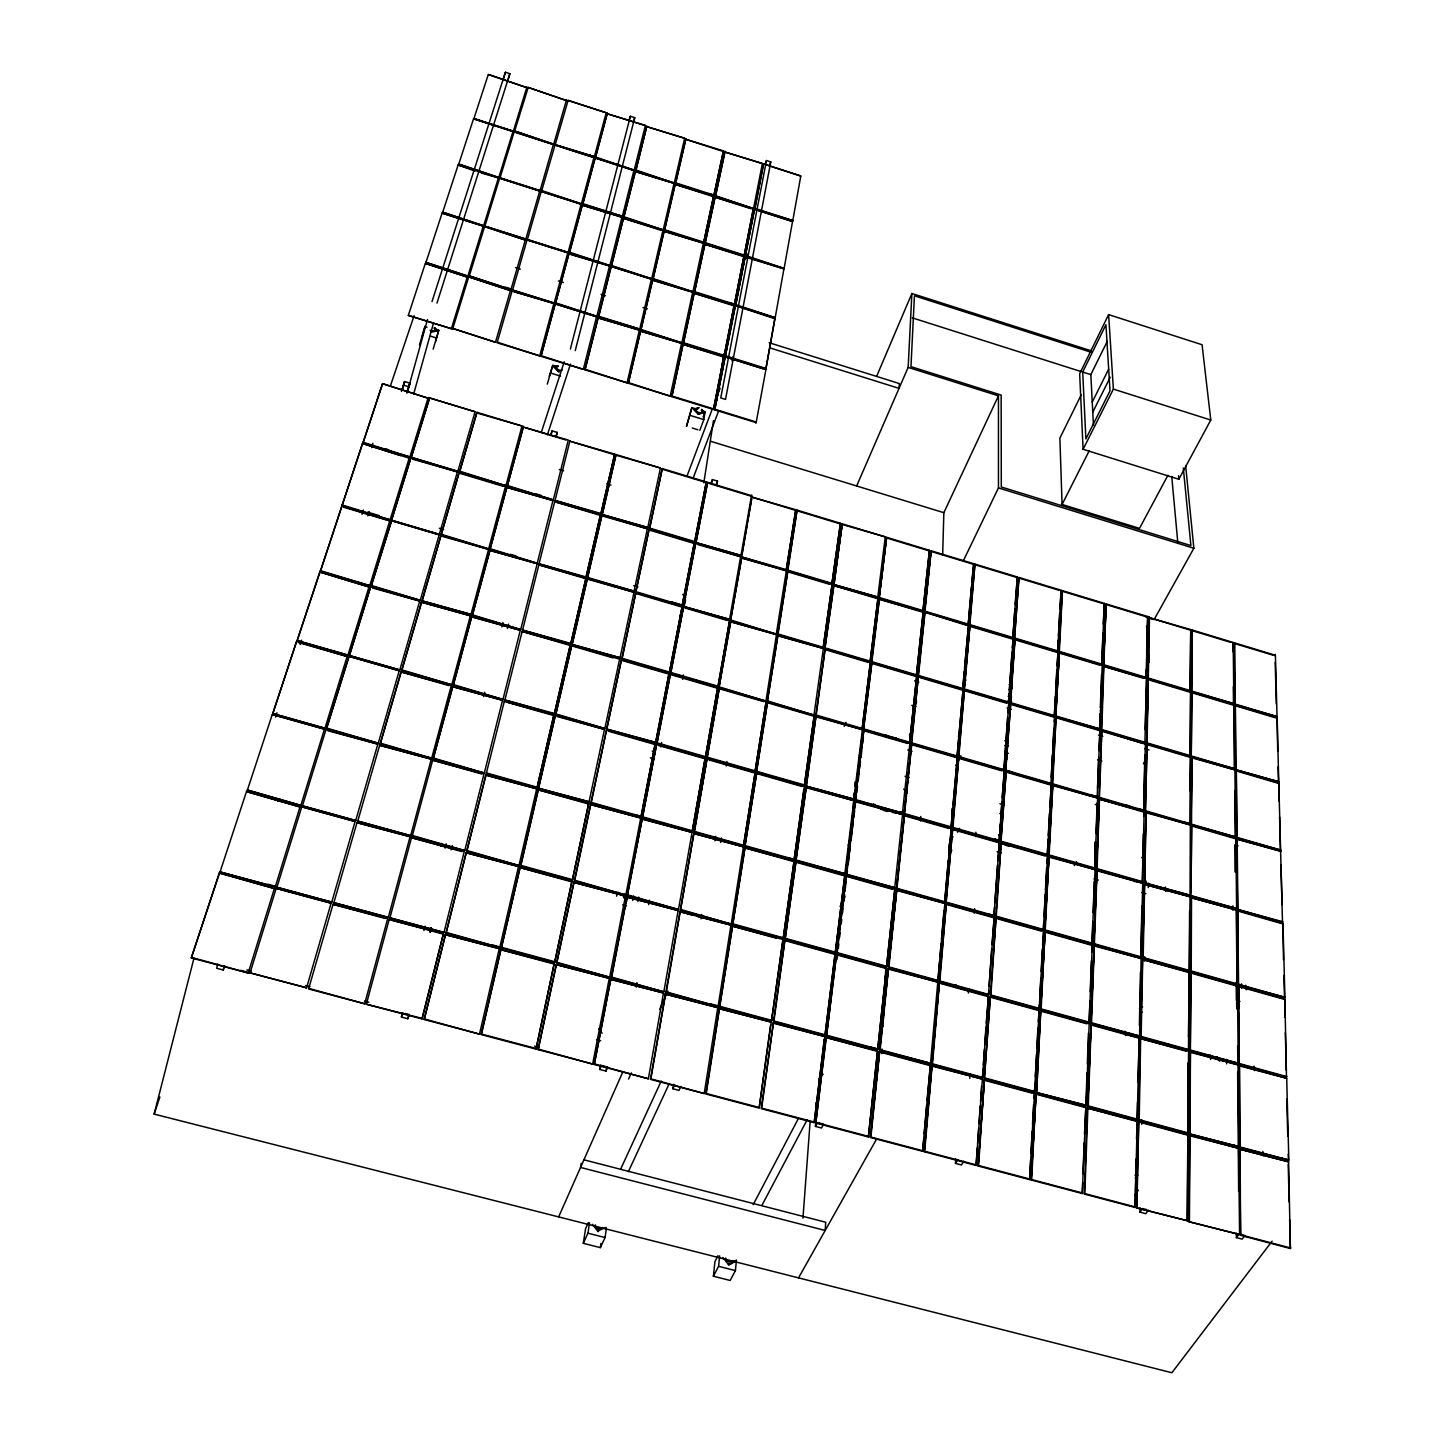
<?xml version="1.0" encoding="UTF-8"?>
<svg xmlns="http://www.w3.org/2000/svg" width="1445" height="1445" viewBox="0 0 1445 1445"><rect width="100%" height="100%" fill="white"/><g stroke="black" fill="none" stroke-linecap="round" stroke-linejoin="round"><path stroke-width="1.5" d="M1187.483 1220.754L1187.898 1134.632L1138.732 1121.356L1136.583 1207.876L1187.483 1220.754L1136.583 1207.876M1187.772 1133.404L1188.567 1051.237L1140.268 1038.522L1138.642 1120.128L1187.772 1133.404L1188.097 1062.761M1188.513 1036.806L1189.217 972.033L1142.128 959.426L1140.593 1036.914L1188.458 1050.1L1189.217 972.033M1146.589 743.398L1148.215 679.042L1146.589 743.398L1189.957 756.187L1190.626 691.74L1148.341 679.078L1147.095 742.911L1190.337 755.663L1190.626 691.74M1190.102 691.198L1190.752 629.587L1148.938 617.557L1147.727 678.518L1190.102 691.198L1190.752 629.587M1189.307 971.058L1190.03 896.767L1144.097 884.268L1142.652 957.945L1189.307 971.058L1189.578 910.693M1189.957 790.794L1190.481 756.783L1147.077 743.976L1145.397 811.386L1189.795 824.282L1190.481 756.783M1190.03 895.232L1190.337 824.969L1145.885 812.054L1144.133 882.732L1190.03 895.232L1144.133 882.732M1189 1221.729L1189.795 1135.138L1238.636 1148.341L1239.575 1234.518L1189 1221.729L1239.575 1234.518M1191.366 691.577L1191.98 629.966L1233.199 642.483L1233.867 703.679L1191.366 691.577L1191.98 629.966M1189.939 1135.192L1189.434 1221.26M1189.668 1133.91L1190.409 1051.743L1238.004 1064.857L1238.907 1146.626L1189.668 1133.91L1238.907 1146.626L1232.133 1144.801M1190.301 1050.623L1191.005 972.539L1237.408 985.562L1238.275 1063.231L1190.301 1050.623L1191.005 972.539M1191.113 824.68L1191.764 757.162L1234.915 769.896L1235.656 836.998L1191.113 824.68L1191.764 757.162M1191.24 756.566L1191.872 692.119L1234.03 704.726L1234.734 768.776L1191.24 756.566L1191.872 692.119M1190.409 1051.743L1190.084 1133.44M1236.631 910.079L1190.987 897.652L1236.631 910.079L1237.046 984.46L1190.68 971.437L1190.933 911.072M1191.005 891.728L1191.655 825.348L1235.836 838.19L1236.613 908.544L1190.987 896.117L1191.655 825.348M1192.161 630.02L1191.854 691.089L1233.867 703.679M1191.511 897.182L1191.222 970.986L1237.462 983.973M1191.962 757.234L1191.511 824.156L1235.656 836.998M1187.068 1219.002L1187.898 1134.632M975.827 836.691L975.863 832.266M558.438 371.347L559.432 371.654M558.637 370.823L558.601 371.022M953.285 985.183L951.894 985.4L953.357 985.436M1142.742 958.974L1141.135 1036.462L1188.856 1049.612M1190.481 690.674L1148.287 678.048L1149.479 617.069M1142.652 957.945L1144.476 883.744M1145.885 812.054L1144.729 882.263L1146.084 812.108M1147.077 743.976L1145.397 811.386M1143.176 957.475L1144.693 883.798M1144.566 961.196L1144.657 956.734M1146.029 885.514L1146.12 881.071M1148.378 1210.061L1145.831 1213.692L1139.979 1212.138L1140.069 1207.641M1141.658 1124.391L1141.749 1119.893M1148.233 887.555L1148.323 883.058M951.912 814.89L952.056 808.369M1135.084 1207.478L1137.251 1120.959L1087.362 1108.08L1084.256 1194.04L1135.084 1207.478L1136.077 1158.944M1136.493 1139.093L1137.251 1120.959M1137.179 1119.73L1139.238 1037.636L1091.029 1024.342L1087.724 1106.364L1137.179 1119.73L1137.54 1102.083M1137.938 1082.233L1139.238 1037.636M1145.181 729.689L1146.571 678.554L1103.565 666.326L1101.289 730.032L1144.91 742.893L1146.571 678.554M1146.084 678.03L1147.691 616.527L1106.129 603.92L1103.474 665.26L1146.084 678.03L1146.264 669.324M1146.626 651.894L1147.691 616.527M1139.382 1025.444L1140.466 972.322M1140.846 957.439L1142.724 883.238L1096.899 870.143L1093.883 944.253L1140.846 957.439L1141.875 906.087M1142.363 882.227L1144.169 811.548L1099.085 799.085L1096.574 869.131L1142.363 882.227L1143.356 834M1143.699 816.461L1144.169 811.548M1143.717 808.658L1144.801 755.157M1139.563 1036.029L1141.135 958.523L1094.154 945.319L1090.993 1023.241L1139.563 1036.029L1091.318 1022.717M1145.397 743.489L1143.663 810.88L1098.995 797.893L1101.74 730.61L1145.036 744.012M1138.732 1121.356L1136.926 1207.388M1140.665 1038.034L1139.202 1119.676L1188.187 1132.916M1140.593 1036.914L1142.525 958.92M1147.727 678.518L1149.299 617.015M948.913 853.778L949.112 844.043L953.014 836.637M942.646 555.295L943.856 512.686L998.459 395.84L908.146 367.391L911.885 293.479L1091.463 350.9M920.573 820.904L920.736 816.497M1089.133 1022.717L1092.33 944.813L1045.187 931.573L1040.635 1009.351L1089.133 1022.717L1089.927 1000.608M1090.253 991.758L1091.372 960.817M1091.697 951.966L1092.33 944.813M1092.005 943.73L1095.057 869.619L1049.088 856.47L1044.753 930.454L1092.005 943.73L1092.817 921.422M1093.142 912.499L1094.28 881.287M1094.732 868.608L1097.658 798.037L1052.664 784.96L1048.655 855.44L1094.732 868.608L1095.689 842.345M1096.014 833.584L1097.134 802.932M1086.207 1105.353L1089.169 1023.837L1040.635 1010.452L1036.011 1092.402L1086.207 1105.353L1036.011 1092.402M1099.988 730.086L1097.188 797.387L1052.231 784.31L1056.06 717.117L1099.988 730.086L1098.886 750.641M1099.88 728.966L1102.21 665.26L1059.438 652.472L1055.645 716.557L1099.88 728.966L1055.916 715.997L1059.293 652.417L1055.645 716.557M1087.904 1107.629L1084.834 1193.606L1135.499 1207.008M1091.029 1024.342L1087.724 1106.364M1091.246 1024.415L1088.266 1105.913L1137.594 1119.243M1090.993 1023.241L1094.154 945.319M1093.883 944.253L1096.899 870.143M1101.867 730.646L1099.482 797.405L1144.043 810.356L1137.847 808.568M1103.908 665.784L1101.776 729.526L1145.271 742.369M1091.535 1022.771L1094.353 945.391M1094.407 943.784L1097.098 870.197M1082.287 1193.516L1085.845 1107.069L1036.155 1093.648L1031.116 1179.987L1082.287 1193.516L1082.702 1182.498M1083.027 1173.683L1084.147 1142.814M1084.472 1134L1085.845 1107.069M1101.849 662.496L1102.914 633.199M1103.239 624.186L1104.323 603.36L1062.4 590.644L1058.896 651.93L1101.758 664.754L1104.323 603.36M1085.809 1105.859L1087.001 1072.804M1087.326 1063.99L1088.446 1033.157M1097.514 788.482L1098.652 757.324M1099.537 729.508L1100.097 714.137M1100.331 707.544L1101.542 674.598M881.739 1053.531L881.956 1049.016M883.021 1026.492L885.893 965.675M438.503 843.79L437.329 843.483L438.16 843.988M1029.599 1179.59L1034.512 1093.197L984.497 1079.686L978.066 1165.97L1029.599 1179.59L1030.646 1159.757M1030.989 1153.164L1032.164 1131.128M1032.507 1124.535L1033.554 1104.703M1033.897 1098.11L1034.512 1093.197M1057.614 651.532L1061.154 590.264L1018.978 577.476L1014.498 638.636L1057.614 651.532L1058.21 640.298M1058.444 635.8L1059.637 613.312M1059.871 608.797L1061.154 590.264M1034.53 1091.986L1039.19 1010.055L990.349 996.598L984.388 1078.458L1034.53 1091.986L1034.981 1083.19M1035.342 1076.597L1036.498 1054.579M1036.842 1047.986L1037.889 1028.172M1038.232 1021.579L1039.19 1010.055M1051.256 777.265L1052.412 755.049M1052.646 750.605L1053.82 728.388M1054.164 721.723L1054.742 716.738L1010.705 703.733L1005.666 770.781L1050.894 783.931L1054.742 716.738M1054.326 716.178L1058.029 652.038L1014.878 639.123L1010.181 703.137L1054.326 716.178L1055.374 696.436M1055.609 692.047L1056.765 670.119M1056.999 665.748L1058.029 652.038M1039.19 1008.953L1043.633 931.14L996.038 917.774L990.385 995.497L1039.19 1008.953L1039.425 1004.546M1039.659 1000.121L1040.815 978.03M1041.159 971.419L1042.333 949.329M1042.568 944.904L1043.633 931.14M1043.344 930.056L1047.571 856.036L1001.168 842.778L995.786 916.69L1043.344 930.056L1043.687 923.373M1044.049 916.69L1045.223 894.419M1045.457 889.976L1046.614 867.704M1046.848 863.243L1047.571 856.036M1047.282 855.043L1051.31 784.563L1006.19 771.449L1000.915 841.785L1047.282 855.043L1048.095 839.744M1048.329 835.373L1049.467 813.517M1049.811 806.96L1051.31 784.563M1031.676 1179.553L1035.993 1093.594L1031.116 1179.987M1040.635 1010.452L1036.625 1091.968L1040.852 1010.525M1062.4 590.644L1059.366 651.424L1102.101 664.212M1041.159 1008.899L1045.042 931.537L1040.635 1009.351M1052.664 784.96L1048.655 855.44M1056.06 717.117L1052.719 783.822L1097.55 796.845L1091.318 795.039M1052.863 785.014L1049.16 854.952L1095.111 868.084M853.092 810.555L854.23 792.998M854.663 786.423L854.952 782.034M976.079 1165.429L982.401 1079.126L931.88 1065.471L924.186 1151.719L976.079 1165.429L977.29 1147.836M977.597 1143.428L978.662 1128.021M978.969 1123.632L980.198 1106.021M980.505 1101.632L981.57 1086.225M982.455 1077.934L988.452 996.075L939.268 982.528L931.989 1064.297L982.455 1077.934L983.07 1069.137M983.359 1064.73L984.424 1049.341M984.731 1044.952L985.96 1027.359M986.267 1022.97L988.452 996.075M1008.484 702.631L1013.198 638.618L969.794 625.631L964.068 689.536L1008.484 702.631L1009.08 693.889M1009.387 689.5L1011.97 652.309M1012.259 647.92L1013.198 638.618M1012.819 638.13L1017.352 576.97L974.941 564.11L969.451 625.143L1012.819 638.13L1014.842 608.959M1015.167 604.462L1017.352 576.97M988.488 994.973L994.196 917.25L946.294 903.793L939.358 981.444L988.488 994.973L988.795 990.566M989.102 986.158L991.703 948.661M992.011 944.253L994.196 917.25M993.943 916.166L999.362 842.272L952.67 828.924L946.078 902.728L993.943 916.166L994.557 907.279M994.864 902.836L997.483 865.031M997.791 860.588L999.362 842.272M999.272 839.093L1000.337 823.813M1000.644 819.441L1001.837 801.993M1002.144 797.622L1004.293 770.908L958.757 757.668L952.472 827.931L999.127 841.279L1004.293 770.908M1003.914 770.275L1008.845 703.191L964.411 690.078L958.414 757.054L1003.914 770.275L1007.599 717.045M1007.906 712.62L1008.845 703.191M978.608 1165.519L984.334 1079.65L978.066 1165.97M990.349 996.598L984.388 1078.458M1010.181 703.137L1014.878 639.123M1018.978 577.476L1014.498 638.636M996.038 917.774L990.891 995.027L1039.569 1008.447M1001.168 842.778L996.291 916.202L1043.705 929.532M1006.19 771.449L1000.915 841.785M1010.705 703.733L1005.666 770.781M1010.651 702.631L1015.058 639.178M1226.57 1060.124L1226.949 1060.901M802.968 1218.081L810.121 1121.681M969.812 1078.367L970.137 1073.888M1214.811 1057.65L1214.649 1056.692M963.725 1161.238L961.449 1164.977L955.452 1163.406L955.795 1158.926M968.367 993.022L968.71 988.543M974.255 913.132L974.598 908.634M436.354 330.164L436.047 331.302L436.607 330.164M436.805 330.526L430.917 331.537M1215.552 1057.415L1214.089 1057.017M922.651 1151.304L930.381 1065.073L879.517 1051.328L870.396 1137.486L922.651 1151.304L923.788 1138.118M924.15 1133.729L926.624 1105.136M927.004 1100.747L930.381 1065.073M968.168 624.764L973.677 563.713L931.032 550.78L924.547 611.705L968.168 624.764L968.547 620.284M968.927 615.805L971.437 586.67M971.817 582.19L973.677 563.713M930.472 1063.881L937.805 982.112L888.314 968.475L879.662 1050.154L930.833 1063.376L879.933 1049.612M937.895 981.029L944.867 903.396L896.659 889.867L888.44 967.391L937.895 981.029L939.593 961.214M939.972 956.807L941.11 943.585M941.49 939.178L943.946 910.531M944.651 902.33L951.28 828.527L904.299 815.088L896.496 888.801L944.651 902.33L948.281 860.136M948.661 855.693L951.28 828.527M951.081 827.533L957.385 757.27L911.56 743.958L904.136 814.113L951.081 827.533L952.616 809.543M953.014 805.046L957.385 757.27M957.06 756.656L963.074 689.68L918.37 676.495L911.271 743.344L957.06 756.656L963.074 689.68M962.731 689.139L968.493 625.233L924.836 612.174L918.063 675.953L962.731 689.139L964.249 671.672M964.61 667.301L968.493 625.233M931.88 1065.471L924.186 1151.719M932.115 1065.543L924.71 1151.268L976.459 1164.941M931.989 1064.297L939.268 982.528M964.068 689.536L969.794 625.631M974.941 564.11L969.902 624.637L1013.144 637.588M939.503 982.582L932.495 1063.827L982.817 1077.428M946.294 903.793L939.864 980.956L988.85 994.467M952.67 828.924L946.078 902.728M958.757 757.668L952.941 827.443L999.47 840.737M964.411 690.078L958.866 756.548L1004.257 769.733M969.992 625.685L964.519 689.03L1008.809 702.089M718.039 1255.651L714.95 1261.593L713.396 1276.224L730.159 1280.469L735.415 1270.607L736.444 1260.13M826.341 1036.968L815.757 1123.054L868.373 1136.962L877.548 1050.804L826.016 1037.492L877.205 1051.31M868.373 1136.962L877.548 1050.804M877.693 1049.612L886.399 967.951L836.565 954.206L826.54 1035.794L877.693 1049.612L886.399 967.951M922.921 611.217L929.442 550.31L886.67 537.323L879.048 598.086L922.921 611.217L929.442 550.31M886.526 966.868L894.78 889.343L846.264 875.706L836.745 953.14L886.526 966.868L894.78 889.343M909.573 742.856L916.708 676.007L871.859 662.785L863.496 729.472L909.573 742.856L916.708 676.007M879.301 598.537L871.461 662.207L916.401 675.465L923.21 611.687L879.012 599.115L922.921 612.246M894.69 888.296L902.547 814.601L855.259 801.072L846.21 874.677L895.033 887.754M902.384 813.625L909.862 743.471L863.893 730.122L855.133 800.115L902.71 813.083L855.386 799.537L863.749 730.068L855.133 800.115M916.401 675.465L923.21 611.687M870.396 1137.486L879.517 1051.328M870.902 1137.034L879.752 1051.4M879.662 1050.154L888.314 968.475M931.032 550.78L924.547 611.705M880.168 1049.684L888.53 968.529M896.659 889.867L888.44 967.391M904.299 815.088L896.496 888.801M911.56 743.958L904.136 814.113M918.37 676.495L911.723 742.838L957.385 756.114M925.035 612.228L918.514 675.447L963.056 688.597M931.212 550.834L924.981 611.181L968.475 624.204M896.803 889.903L888.928 966.922L938.239 980.505M896.966 888.296L904.516 815.143M911.777 744.012L904.588 813.607L951.406 826.992M1135.607 1177.296L1135.571 1178.506L1135.553 1176.989M713.396 1276.224L718.58 1266.326L719.664 1255.868M1133.729 1035.108L1134.831 1035.74L1132.952 1036.228M729.761 619.417L683.449 606.394L729.761 619.417L717.948 686.845L670.733 673.117L683.539 606.882L729.635 620.483L717.948 686.845M1122.566 1032.344L1121.067 1032.037L1122.422 1031.802M1121.826 1032.579L1121.103 1031.965L1122.097 1032.398M825.005 1035.379L835.084 953.808L784.924 939.972L773.49 1021.47L825.005 1035.379L835.084 953.808M835.264 952.725L844.819 875.309L795.978 861.581L785.141 938.925L835.264 952.725L844.819 875.309M862.123 729.075L870.378 662.334L825.113 648.986L815.775 715.6L862.123 729.075L870.378 662.334M833.819 584.936L824.896 648.462L870.107 661.81L878 598.158L833.53 585.496L877.693 598.718M877.729 597.688L885.261 536.89L842.254 523.849L833.602 584.484L878.018 597.128L833.602 584.484M844.765 874.279L853.851 800.674L806.274 787.073L795.978 860.57L845.09 873.737L795.978 859.938M853.724 799.699L862.376 729.671L815.991 716.196L806.184 786.116L854.031 799.157L806.184 786.116M870.107 661.81L878 598.158M815.413 1126.414L817.491 1122.566L823.596 1124.174L821.519 1128.021L815.413 1126.414L839.274 927.473M839.816 922.994L844.35 894.599M879.048 598.086L886.544 537.287L879.337 597.526M836.565 954.206L826.54 1035.794M846.264 875.706L837.215 952.652L886.869 966.344M855.259 801.072L846.21 874.677M871.859 662.785L863.496 729.472M879.499 598.609L871.895 661.684L916.708 674.923M855.476 801.144L846.68 874.189L944.994 901.806M836.962 959.57L837.757 952.869M838.299 948.408L838.822 943.928M839.635 937.245L840.159 932.766M841.225 923.843L841.767 919.381M842.561 912.68L843.085 908.219M843.898 901.517L844.693 894.816M845.289 888.639L846.084 881.956M846.625 877.494L847.42 870.811M848.233 864.128L849.028 857.445M849.552 852.983L850.364 846.3M851.159 839.617L851.954 832.934M852.496 828.473L853.291 821.79M853.814 817.328L854.627 810.645M855.422 803.962L856.217 797.279M856.759 792.817L857.553 786.134M858.348 779.451L859.143 772.768M859.685 768.307L860.479 761.623M861.021 757.162L861.816 750.479M862.611 743.796L863.406 737.094L861.599 740.418L843.067 894.798L845.018 890.879M814.185 1122.639L824.806 1036.553L773.418 1022.681L761.208 1108.622L814.185 1122.639L824.228 1039.262M282.01 800.133L282.1 801.144M282.534 800.295L281.468 800.62L283.021 801.036M269.474 796.863L268.445 797.387M784.924 939.972L773.96 1020.983L825.33 1034.855M795.978 861.581L785.141 938.925M806.274 787.073L795.978 860.57M815.991 716.196L806.473 785.556M825.113 648.986L816.208 715.076L862.43 728.515M834.018 584.99L824.896 648.462M759.456 1105.895L770.637 1024.812M719.339 1008.068L705.792 1093.973L759.149 1108.08L771.251 1022.085L719.05 1008.592L771.251 1022.085M732.47 925.522L719.628 1006.912L771.504 1020.929L782.973 939.449L732.182 926.064L776.362 938.239M823.144 647.956L832.103 584.412L787.814 571.154L777.645 634.518L823.144 647.956L832.103 584.412M831.886 583.961L840.448 523.289L797.062 510.121L787.489 570.667L831.886 583.961L840.448 523.289M771.504 1020.929L782.973 939.449M744.934 847.24L732.741 924.475L783.208 938.383L794.082 861.057L744.645 847.8L793.793 861.599M794.082 860.028L804.432 786.55L756.692 772.912L744.97 846.228L794.082 860.028L803.835 789.313M804.341 785.592L814.185 715.672L767.512 702.107L756.494 771.901L804.341 785.592L814.185 715.672M777.825 635.041L767.331 701.529L813.968 715.076L823.361 648.462L777.554 635.601L823.361 648.462M783.208 938.383L794.082 861.057M773.418 1022.681L761.678 1108.152L814.51 1122.115M588.35 1222.669L585.568 1228.756L583.292 1243.332L600.343 1247.631L605.058 1237.552L606.286 1229.207M636.27 987.17L636.938 982.708M648.715 904.642L649.383 900.181M682.672 679.385L683.34 674.923M600.343 1247.631L600.957 1243.477M598.682 1231.14L598.122 1230.345M606.232 1227.365L597.778 1230.905M684.93 603.775L685.544 599.819M703.823 482.829L713.487 420.549M716.594 400.536L723.855 353.826M583.292 1243.332L587.934 1233.199L589.56 1222.795M665.531 993.528L650.467 1079.343L704.203 1093.558L717.786 1007.653L665.242 994.07L717.786 1007.653M680.125 911.091L665.874 992.39L718.093 1006.497L730.971 925.107L679.854 911.65L692.57 915.155M795.761 509.742L786.423 569.691L741.502 556.903L786.152 570.269L795.761 509.742L751.87 497.08L795.491 510.32M680.451 910.061L693.979 832.934L680.451 910.061L731.242 924.059L743.452 846.842L693.708 833.494L743.452 846.842M743.507 845.831L755.121 772.461L706.93 758.679L694.07 831.941L743.507 845.831L755.121 772.461M755.067 771.504L766.121 701.692L719.14 688.055L706.912 757.74L755.067 771.504L766.121 701.692M730.664 621.115L719.014 687.477L765.94 701.114L776.471 634.626L730.411 621.693L776.471 634.626M741.646 557.337L730.52 620.628L776.29 634.12L786.351 570.721L741.393 557.914L786.351 570.721M719.574 1008.122L706.244 1093.486L759.456 1107.574M732.705 925.595L719.628 1006.912M787.814 571.154L778.06 633.994L823.433 647.378M797.062 510.121L787.886 570.143L832.157 583.401M745.15 847.312L732.741 924.475M756.692 772.912L744.97 846.228M767.512 702.107L756.494 771.901M778.042 635.096L767.331 701.529M680.739 613.24L680.107 617.214L683.864 607.659M654.531 754.127L653.483 754.091L654.133 753.369M654.152 753.766L654.314 753.513M699.795 430.339L703.823 419.61L705.088 411.717L701.313 410.543M581.197 1163.37L580.547 1167.452L825.185 1230.472L825.727 1222.235L584.033 1159.847M699.073 413.992L698.73 413.216M698.061 413.758L693.51 409.098L698.513 414.209L704.654 412.529L701.457 409.332L704.112 412.674M622.127 894.058L621.549 894.708M720.694 842.435L721.416 837.992M680.884 1086.441L679.024 1090.379L672.81 1088.735L673.551 1084.328M701.006 918.857L701.728 914.45M726.293 765.922L727.016 761.533M714.968 840.827L715.69 836.402M691.866 407.635L686.538 426.275L691.866 407.635L697.538 409.387M707.075 758.715L694.485 831.417L743.796 845.271M719.357 688.109L707.327 757.216L755.356 770.944M730.881 621.169L719.014 687.477M594.256 1064.477L610.856 978.771L594.256 1064.477L648.371 1078.783L663.49 992.986L610.603 979.313L663.49 992.986M626.986 896.442L611.253 977.633L663.833 991.83L678.157 910.549L626.715 897.002L678.157 910.549M627.347 895.412L642.266 818.412L627.347 895.412L678.482 909.519L692.065 832.392L641.995 818.972L692.065 832.392M692.227 831.417L705.124 758.173L656.626 744.301L642.465 817.436L692.227 831.417L705.124 758.173M705.413 757.306L717.677 687.621L670.426 673.894L656.951 743.452L705.413 757.306L717.677 687.621M729.49 619.995L740.635 556.704L695.677 543.248L683.449 606.394M740.87 556.054L751.508 495.653L707.598 482.341L695.948 542.616L741.122 555.476L695.948 542.616M665.675 993.564L650.9 1078.855L704.203 1093.558M741.881 554.681L746.866 525.89M747.643 521.446L751.472 499.284M680.288 911.145L666.308 991.884L718.093 1006.497M752.122 496.484L741.755 556.325M706.93 758.679L694.07 831.941M706.912 757.74L719.14 688.055M741.791 557.373L730.52 620.628M774.99 318.117L765.868 369.053L725.336 356.427L735.306 305.599L774.99 318.117L765.868 369.053M775.188 317.719L783.931 268.824L745.096 256.451L735.523 305.202L775.188 317.719L735.559 304.57M784.111 268.463L792.528 221.5L754.597 209.29L745.295 256.09L784.111 268.463L745.638 255.548M792.691 221.175L800.783 176.019L763.61 163.935L755.012 208.387L792.926 220.597L754.669 208.929L763.484 163.899L800.783 176.019M714.715 409.856L725.119 356.861L765.669 369.505L725.245 356.897L714.715 409.856L756.15 422.626L766.103 368.493L725.372 355.777M600.578 1065.037L599.729 1069.445L605.997 1071.088L606.828 1066.699M637.859 901.517L638.69 897.11M716.684 485.484L717.497 481.113L712.421 479.559L710.958 483.082M964.321 989.554C964.537 987.007 966.037 990.277 964.537 988.543M660.798 746.939L661.629 742.567M632.765 900.452L633.596 896.044M711.59 483.949L712.421 479.559M655.759 742.477L669.017 673.478L621.458 659.661L606.737 729.093L655.759 742.477L606.737 729.093M669.324 672.72L682.166 606.485L635.8 592.793L621.802 658.902L669.324 672.72L682.166 606.485M682.076 605.997L694.322 542.85L649.094 529.303L635.746 592.324L682.076 605.997L694.322 542.85M694.593 542.2L706.298 481.944L662.28 468.577L649.401 528.671L694.593 542.2L706.298 481.944M627.22 896.514L611.668 977.127L663.833 991.83M656.626 744.301L642.465 817.436M656.951 743.452L670.426 673.894M683.539 606.882L670.733 673.117M695.677 543.248L683.63 605.798M707.598 482.341L696.129 542.001M732.091 361.051L732.94 356.644M770.781 161.948L725.516 399.398L720.748 397.917L766.464 160.539L770.781 161.948L769.462 165.362M735.523 305.202L745.096 256.451M735.866 304.678L745.259 256.506M745.295 256.09L754.471 209.254L792.528 221.5M746.902 258.474L747.751 254.085M556.289 964.032L538.136 1049.648L592.631 1064.062L609.284 978.337L556.054 964.574L609.284 978.337M573.936 881.829L556.74 962.894L609.682 977.199L625.45 896.026L573.683 882.389L625.45 896.026M590.644 803.908L574.351 880.8L625.83 894.997L640.767 817.996L590.409 804.486L640.767 817.996M640.984 817.021L655.181 743.886L606.521 729.978L590.897 802.95L640.984 817.021L655.181 743.886M655.506 743.037L669.017 673.478M671.835 396.634L683.142 343.765L671.835 396.634L713.487 409.477L723.909 356.481L682.925 344.343L723.674 357.06M713.487 409.477L723.909 356.481M683.395 343.332L694.232 292.649L683.395 343.332L724.144 356.048L734.132 305.238L694.015 293.227L733.897 305.816M724.144 356.048L734.132 305.238M704.889 243.627L694.485 292.269L734.349 304.841L743.94 256.072L704.672 244.205L743.705 256.65M743.94 256.072L734.349 304.841M715.094 196.574L705.106 243.284L744.139 255.711L753.333 208.875L714.878 197.152L751.003 208.766M744.139 255.711L753.333 208.875M724.92 151.364L715.311 196.267L753.531 208.568L762.382 163.538L724.704 151.942L762.382 163.538M538.226 789.205L520.525 865.952L572.346 880.258L588.693 803.366L538.01 789.765M572.346 880.258L588.693 803.366M588.946 802.409L604.48 729.4L555.35 715.365L538.533 788.247L589.199 801.831L538.533 788.247M604.841 728.551L619.616 659.137L571.75 645.229L555.765 714.516L604.841 728.551L555.91 713.92M619.959 658.36L634.012 592.269L587.356 578.506L572.13 644.47L620.194 657.782L572.13 644.47M633.94 591.782L647.342 528.78L601.969 515.197L587.7 577.476L634.174 591.204L587.338 578.036L601.842 515.161M647.649 528.147L660.437 468.017L616.022 454.543L602.186 514.528L647.884 527.551L602.186 514.528M556.542 964.086L538.136 1049.648M574.153 881.884L556.74 962.894M590.879 803.98L574.749 880.276L625.83 894.997M606.521 729.978L591.294 802.427L641.237 816.461L634.301 814.51M621.458 659.661L606.9 728.497M635.8 592.793L622.181 658.36L669.577 672.142M649.094 529.303L635.746 592.324M662.28 468.577L649.78 528.129L694.846 541.622M640.568 330.49L628.322 383.232L670.209 396.147L681.57 343.278L640.37 331.086L681.57 343.278M652.598 279.517L640.857 330.074L681.823 342.844L692.697 292.161L652.381 280.113L692.697 292.161M664.122 230.64L652.869 279.138L692.932 291.782L703.372 243.139L663.905 231.218L703.372 243.139M675.176 183.714L664.375 230.297L703.607 242.796L713.613 196.087L674.978 184.31L713.396 196.664M703.607 242.796L713.613 196.087M685.797 138.648L675.429 183.425L713.83 195.779L723.457 150.894L685.598 139.226M723.457 150.894L713.83 195.779M694.485 292.269L705.052 243.681M705.106 243.284L715.275 196.628M725.083 151.418L715.654 195.725L753.531 208.568M500.873 949.058L481.113 1034.566L536.023 1049.088L554.23 963.472L500.638 949.618L553.995 964.014M536.023 1049.088L554.23 963.472M520.056 866.982L501.361 947.938L554.681 962.352L571.931 881.269L519.821 867.542L571.678 881.829M554.681 962.352L571.931 881.269M445.53 934.102L424.18 1019.52L479.487 1034.132L499.284 948.624L445.313 934.662L499.284 948.624M675.357 183.786L664.7 229.755L703.823 242.218M466.283 852.153L446.072 933L499.771 947.505L518.502 866.548L466.067 852.731L518.502 866.548M685.978 138.702L675.754 182.865L714.047 195.201L708.718 193.486M485.935 774.502L466.789 851.141L518.972 865.537L536.727 788.771L485.719 775.098M504.449 700.807L486.279 773.563L537.034 787.814L553.887 714.932L504.233 701.403M537.034 787.814L553.887 714.932M522.313 630.851L504.901 699.976L554.302 714.101L570.323 644.813L521.952 631.411L570.089 645.391M554.302 714.101L570.323 644.813M539.021 564.236L522.584 630.074L570.703 644.055L585.966 578.09L538.804 564.832L585.731 578.686M554.844 501.09L539.039 563.785L585.947 577.621L600.488 514.745L554.483 501.65L600.253 515.341M570.703 644.055L585.966 578.09M585.947 577.621L600.488 514.745M570.016 440.58L555.079 500.44L600.831 514.131L614.685 454.127L569.8 441.177M501.108 949.112L481.51 1034.06L536.258 1048.546M600.831 514.131L614.685 454.127M520.29 867.036L501.361 947.938M538.461 789.259L520.904 865.429L572.599 879.68M555.35 715.365L538.678 787.651M571.75 645.229L555.765 714.516M587.356 578.506L572.292 643.856M616.022 454.543L602.402 513.932M598.14 317.268L584.972 369.866L627.076 382.835L639.358 330.11L597.941 317.846L639.358 330.11M639.629 329.695L651.406 279.138L611.199 266.476L598.79 316.292L639.846 329.099L598.465 316.852L611.09 266.44L651.406 279.138M623.499 217.689L611.38 266.061L651.677 278.759L662.948 230.261L623.301 218.285L660.672 230.188M635.403 170.907L623.77 217.364L663.201 229.918L674.038 183.352L635.204 171.503L674.038 183.352M674.273 183.045L636.053 170.095L646.836 125.986L635.674 170.618L674.273 183.045L684.677 138.286L646.637 126.582L684.677 138.286M628.322 383.232L640.767 330.562M652.779 279.571L640.857 330.074M664.303 230.694L653.194 278.596L692.932 291.782M274.568 887.916L248.215 972.991L191.3 957.945L219.279 872.997L274.405 888.512M219.279 872.997L272.274 887.934M220.055 871.931L275.272 886.851L220.055 871.931L246.499 791.571L300.018 806.96L246.499 791.571M247.221 790.614L272.274 714.498L324.457 729.147L300.849 805.407L247.547 790.054M272.274 714.498L324.457 729.147M272.816 713.595L324.944 728.244L272.816 713.595L296.568 641.399L347.143 656.5L298.537 642.61M411.662 837.107L389.933 917.828L443.994 932.44L464.242 851.593L411.464 837.685L461.93 851.593M432.832 759.582L412.222 836.113L464.766 850.581L483.967 773.96L432.633 760.178L481.618 773.942M452.755 686.032L433.211 758.661L484.31 773.021L502.517 700.265L452.556 686.628L502.517 700.265M453.26 685.219L471.829 616.184L453.26 685.219L502.986 699.434L520.29 630.273L471.63 616.798L520.29 630.273M598.32 317.322L584.972 369.866M489.963 549.768L472.298 615.462L520.724 629.532L537.197 563.694L489.765 550.364L537.197 563.694M506.87 486.73L490.036 549.317L537.233 563.243L552.929 500.512L506.671 487.326L552.929 500.512M523.343 426.42L507.285 486.116L553.309 499.898L568.282 440.057L523.144 427.016M623.662 217.743L611.38 266.061M635.583 170.98L623.77 217.364M445.692 934.156L424.18 1019.52M466.428 852.189L446.072 933M486.152 774.574L466.789 851.141M296.424 642.013L272.96 712.981M297.218 640.605L347.92 655.109L297.218 640.605L319.778 572.003L368.999 586.977L319.778 572.003M547.294 384.117L552.785 365.35L556.632 366.542M583.328 369.36L596.55 316.762L555.241 303.884L540.972 356.301L583.328 369.36L541.116 355.687M568.987 253.164L555.458 303.432L596.857 316.347L609.519 265.934L568.806 253.76L609.519 265.934M582.299 204.558L569.312 252.785L609.826 265.555L621.964 217.202L582.118 205.154L621.964 217.202M389.319 918.93L366.344 1004.221L422.048 1018.942L443.452 933.542L389.12 919.49M622.253 216.876L633.903 170.438L595.195 157.975L582.931 203.691L622.452 216.28L582.606 204.233L595.069 157.938L633.903 170.438M422.048 1018.942L443.452 933.542M595.376 157.649L607.333 113.143L595.376 157.649L634.174 170.131L645.373 125.516L607.153 113.74L645.373 125.516M389.951 520.254L369.739 585.64L320.375 571.299L341.977 506.093L389.771 520.868L343.765 507.285M402.505 1012.71L401.403 1017.045L407.815 1018.743L408.917 1014.408M429.906 931.935L431.007 927.6M430.213 932.224L431.314 927.871M451.165 849.823L452.267 845.488M507.412 628.503L508.514 624.168M556.162 436.787L557.264 432.434L552.08 430.863L550.852 434.493M1272.052 1241.183L1171.877 1372.75L154.145 1114.113L193.937 958.288M409.368 457.523L390.114 519.821L342.031 505.642L362.605 443.543L409.188 458.155M483.587 696.616L484.707 692.263M423.945 930.526L425.065 926.191M445.078 848.143L446.198 843.808M501.812 626.877L502.914 622.542M550.96 435.216L552.08 430.863M575.255 350.593L634.752 117.695L630.363 116.268L629.207 119.772M362.605 443.543L400.662 455.608M428.226 397.538L409.874 456.945L363.002 442.929L382.618 383.702L428.045 398.17L382.618 383.702M570.378 349.076L630.363 116.268M728.84 1263.291L728.334 1264.05M728.966 1263.652L729.057 1264.068M408.321 315.407L451.382 328.683L408.321 315.407L425.336 263.369L467.295 277.115L425.462 263.423M217.798 963.978L216.66 968.258L223.234 969.992L224.589 965.712M425.787 262.99L442.098 213.137L483.28 226.124L467.873 276.121L425.697 262.304M268.246 797.477L268.589 796.448L269.059 797.297M442.098 213.137L483.28 226.124M442.513 212.794L458.137 165.001L498.435 177.843L483.66 225.781L442.423 212.108M458.137 165.001L474.935 170.998M458.553 164.694L473.545 118.815L512.975 131.513L498.814 177.518L458.643 164.062M267.759 796.737L268.788 796.791M223.234 969.992L224.372 965.712M473.545 118.815L512.975 131.513M473.924 118.544L513.336 131.224L473.924 118.544L488.32 74.472L526.775 87.621L488.446 74.508M403.625 385.309L404.618 381.57L410.019 383.214L407.58 391.017M512.216 290.463L497.134 342.79L539.726 355.903L553.868 303.45L512.036 291.059M379.818 744.699L357.764 821.085L410.669 835.68L431.296 759.167L379.638 745.295L431.296 759.167M401.186 671.293L380.252 743.778L431.694 758.228L451.273 685.616L401.006 671.889L448.998 685.616M527.046 239.924L512.596 290.066L554.212 303.053L567.777 252.785L527.046 239.924L567.777 252.785M421.615 601.608L401.728 670.48L451.779 684.785L470.384 615.769L421.434 602.204L470.384 615.769M541.243 191.481L527.389 239.563L568.12 252.405L581.125 204.179L541.243 191.481L581.125 204.179M470.853 615.028L488.555 549.353L441.032 535.318L422.121 600.867L471.052 614.432L422.121 600.867M488.627 548.901L505.497 486.315L459.167 472.443L441.14 534.885L488.627 548.901L441.05 534.198M581.432 203.853L593.913 157.559L555.006 145.042L541.586 191.155L581.432 203.853L541.532 190.487M505.931 485.719L522.006 426.004L476.94 412.331L459.618 471.847L505.931 485.719L459.528 471.16M594.22 157.27L606.214 112.782L568.102 100.391L555.205 144.717L594.401 156.674L555.205 144.717M540.972 356.301L555.115 303.847L596.55 316.762M452.989 686.104L433.211 758.661M569.113 253.2L555.458 303.432M582.48 204.63L569.637 252.243L609.826 265.555M490.18 549.822L472.298 615.462M507.087 486.784L490.036 549.317M523.56 426.474L507.285 486.116M371.708 447.589L372.864 443.326M248.215 972.991L191.607 957.403M333.199 903.757L308.58 988.958L364.682 1003.787L387.712 918.478L333.036 904.335L385.327 918.478M357.15 822.079L333.867 902.673L388.308 917.394L410.091 836.673L356.969 822.657M282.1 800.566L281.215 801.505L281.576 800.259M249.985 972.846L306.593 987.802L250.238 972.9M408.881 386.899L409.892 383.178L406.749 393.04M276.194 888.368L331.086 903.197L276.194 888.368L249.895 973.442M276.916 887.284L331.754 902.113L276.916 887.284L301.77 806.816L355.091 821.501L331.754 902.113M300.849 805.407L247.294 790M301.77 806.816L355.091 821.501M302.438 805.84L355.705 820.525L302.438 805.84L325.992 729.581L377.831 744.139L355.705 820.525M507.502 81.588L509.868 73.695L505.407 72.25L503.041 80.143M326.48 728.677L349.058 656.391L399.235 670.733L378.265 743.218L326.48 728.677L348.986 656.373M419.465 344.921L425.101 326.046L421.994 337.245M407.201 392.588L427.467 319.544M348.823 656.319L399.235 670.733M349.419 655.524L399.795 669.938L349.419 655.524L370.642 586.796L419.718 601.048L399.795 669.938M369.739 585.64L320.248 570.594M413.685 393.979L433.482 323.156M370.462 587.411L349.582 654.928M371.202 586.074L391.595 520.742L439.19 534.776L420.242 600.325L371.202 586.074L391.523 520.706M390.114 519.821L342.122 504.991M391.378 520.67L439.19 534.776M391.541 520.254L439.316 534.343L391.541 520.254L410.759 457.957L457.379 471.901L439.316 534.343M409.874 456.945L363.11 442.278M433.157 349.112L438.774 330.255L434.873 329.045M435.631 341.435L438.774 330.255M411.265 457.361L457.83 471.323L411.265 457.361L429.58 397.953L475.062 411.753L457.83 471.323M452.953 328.503L495.472 342.266L452.574 328.394M467.873 276.121L426.076 262.412M468.704 276.898L510.41 290.553L468.704 276.898L452.646 329.081M469.426 275.941L510.97 289.56L469.047 275.832M483.66 225.781L442.802 212.234M484.617 226.558L525.276 240.033L484.617 226.558L469.119 276.501M484.888 226.161L525.817 239.075L484.888 226.161L499.627 178.223L539.707 190.993L525.817 239.075M498.435 177.843L481.293 173.039M498.814 177.518L458.824 164.134M499.627 178.223L539.707 190.993M500.006 177.898L540.051 190.668L500.006 177.898L514.149 131.874L553.381 144.518L540.051 190.668M514.149 131.874L553.381 144.518M514.438 130.935L553.706 144.229L514.799 131.043M528.075 87.386L566.314 100.482L528.202 87.441L514.492 131.603M495.472 342.266L510.591 289.957M510.97 289.56L525.456 239.436M401.403 671.365L380.252 743.778M421.832 601.662L401.728 670.48M553.706 144.229L566.494 99.886M441.032 535.318L422.247 600.253M459.167 472.443L441.14 534.885M476.94 412.331L459.618 471.847M306.412 988.38L331.086 903.197M567.975 100.355L606.214 112.782M554.88 145.006L593.913 157.559M475.062 411.753L429.58 397.953L411.428 456.746M527.389 239.563L568.12 252.405M457.379 471.901L412.692 459.203M512.596 290.066L554.212 303.053M419.718 601.048L372.593 588.025M420.242 600.325L371.13 585.388M377.831 744.139L327.997 730.791M378.265 743.218L326.57 728.045M357.764 821.085L410.669 835.68M333.867 902.673L388.308 917.394M410.904 457.993L391.703 519.64M451.382 328.683L467.457 276.501M513.336 131.224L526.937 87.025M275.272 886.851L300.181 806.364M324.944 728.244L347.324 655.904M347.92 655.109L369.179 586.363M436.968 303.125L509.868 73.695M432.019 301.59L505.407 72.25M367.843 515.847L369.179 511.602M388.452 450.551L383.088 448.709M362.045 514.348L363.399 510.103M401.457 391.45L404.618 381.57L402.306 389.409L403.48 385.147L408.754 386.754M553.868 303.45L514.113 291.709M549.244 376.332L552.785 365.35M539.726 355.903L497.441 342.23M555.259 366.976L554.97 367.662M522.006 426.004L476.615 412.909M541.261 432.543L564.218 361.774M547.384 434.873L570.486 364.158M488.555 549.353L440.851 535.932M191.3 957.945L219.532 873.051M319.995 572.076L297.291 639.972M320.375 571.299L341.833 506.057M342.031 505.642L362.46 443.489M363.002 442.929L382.491 383.666M633.596 121.199L634.752 117.695M451.779 684.785L401.909 669.884M154.145 1114.113L159.871 1096.99M431.694 758.228L380.432 743.182M634.174 170.131L595.683 157.09M410.091 836.673L359.082 823.253M390.421 385.833L414.101 315.678M275.543 717.045L276.988 712.782M300.145 644.488L301.59 640.207M389.933 917.828L443.994 932.44M556.036 436.065L557.264 432.434M596.857 316.347L555.584 302.818M451.562 847.131L451.508 847.98M452.285 847.691L451.4 847.366M364.682 1003.787L308.688 988.362M366.344 1004.221L422.247 1018.4M401.403 1017.045L402.83 1012.909M407.815 1018.743L409.26 1014.607L404.979 1013.469M553.309 499.898L507.213 485.43M555.079 500.44L601.048 513.535M537.233 563.243L490.162 548.703M539.039 563.785L586.164 577.025M520.724 629.532L472.208 614.775M663.201 229.918L623.788 216.714M522.584 630.074L570.938 643.458M651.677 278.759L611.343 265.392M502.986 699.434L453.387 684.605M504.901 699.976L554.519 713.523M484.31 773.021L433.337 758.047M627.076 382.835L584.954 369.216M464.766 850.581L412.114 835.445M698.405 414.119L698.477 413.107M698.513 414.209L698.567 413.451M703.083 417.063L705.088 411.717M686.953 476.2L712.222 409.17M715.383 400.789L720.116 388.235M692.986 478.512L718.4 411.536M682.744 594.437L685.598 597.453L684.587 597.309M681.823 342.844L641.002 329.46M683.9 597.833L684.804 597.363M670.209 396.147L628.665 382.69M765.146 163.953L766.464 160.539M660.437 468.017L615.787 455.139M536.727 788.771L487.832 775.676M647.342 528.78L601.608 515.757M518.972 865.537L466.934 850.545M725.336 356.427L735.433 305.654L774.755 318.695M634.012 592.269L587.122 579.084M499.771 947.505L446.216 932.404M707.364 482.919L751.255 496.231L751.725 495.075M616.545 896.153L618.171 892.197M783.931 268.824L744.861 257.011M621.693 894.491L620.844 894.058L622.217 894.599M604.48 729.4L557.264 716.557M694.142 409.495L699.091 407.653L693.474 409.17M479.487 1034.132L424.324 1018.942M716.034 484.617L717.497 481.113M755.934 423.132L756.385 422.066L714.896 409.26M876.609 376.368L911.885 293.479M599.512 1028.786L600.127 1029.617L599.549 1028.695M599.729 1069.445L601.481 1065.435L605.672 1066.536M856.632 485.99L908.146 367.391M605.997 1071.088L607.749 1067.096M558.637 1216.907L622.921 1071.738M740.635 556.704L697.556 544.476M628.575 1079.036L631.32 1072.894M659.642 1009.441L667.879 991.035M620.772 1168.879L661.214 1081.041M598.013 1230.887L598.23 1229.912M598.248 1230.923L597.977 1229.948M628.376 1171.642L669.089 1083.931M844.169 726.347L846.029 722.356M672.81 1088.735L674.67 1084.798M609.682 977.199L556.903 962.316M776.29 634.12L730.52 619.959M963.508 560.479L998.459 487.904L998.459 395.84M765.94 701.114L718.996 686.827M913.8 707.635L916.69 701.728M848.251 845.18L850.238 841.153M1108.622 314.613L1079.668 373.731L1083.1 449.287L1178.831 479.27L1210.784 420.043L1202.077 344.741L1108.622 314.613L1113.372 389.102L1083.1 449.287M1082.702 372.033L1105.931 324.71L1110.013 390.836L1085.863 438.901L1082.702 372.033L1090.83 374.616L1093.45 425.354M592.631 1064.062L538.299 1049.088M1090.83 374.616L1107.358 341.146M1081.203 394.918L1059.871 438.124L1062.075 504.468L1139.491 528.382L1167.921 475.297M678.482 909.519L627.293 894.78M840.105 906.467L844.928 896.749M1092.257 402.071L1108.658 369.161M1092.781 412.132L1110.248 377.199M963.978 683.828L965.928 679.945M1062.075 504.468L1089.259 450.677M885.261 536.89L841.839 524.372M958.324 736.336L961.304 730.502M955.831 765.507L960.871 755.735M813.968 715.076L767.548 700.933M951.876 817.075L953.917 813.156M753.152 1204.733L798.001 1119.243M818.863 1079.487L820.959 1075.514M957.529 832.266L959.606 828.328M762.111 1205.004L807.231 1119.64M815.63 1103.763L818.791 1097.803M948.859 855.729L951.803 850.166M648.371 1078.783L594.437 1063.935M731.242 924.059L680.649 909.483M730.971 925.107L696.797 916.311M924.836 612.174L966.109 625.179M862.376 729.671L815.702 716.756M1154.049 619.706L1193.859 548.251L1185.641 465.597M951.894 985.4L952.689 985.183M853.851 800.674L805.985 787.633M798.543 1277.868L876.7 1138.841M1074.285 865.609L1076.525 861.762M1143.41 763.809L1146.716 758.137M902.547 814.601L854.952 801.632M955.452 1163.406L957.728 1159.649M824.806 1036.553L772.949 1023.15M944.867 903.396L896.333 890.391M1103.474 665.26L1106.129 603.92L1103.817 664.736L1146.445 677.488M937.805 982.112L887.971 968.999M1097.658 798.037L1052.303 785.484M1225.992 1061.1L1227.004 1060.088M1134.668 1195.485L1138.371 1190.102M1227.6 1060.829L1226.715 1060.504M1233.199 642.483L1232.928 651.749M1234.156 652.11L1234.427 642.844L1275.411 655.289L1282.492 922.289L1237.552 909.429L1237.227 880.854M1139.979 1212.138L1142.525 1208.508L1146.427 1209.537M1044.753 930.454L1048.944 856.433L1045.259 929.966L1092.384 943.206M1095.057 869.619L1048.582 856.957M1096.574 869.131L1099.446 798.561L1097.098 868.644L1142.742 881.703M1234.355 769.3L1234.03 704.726M1234.861 703.968L1277.019 716.594L1234.734 704.564L1234.427 642.844M1235.638 769.661L1278.897 781.799L1235.638 769.661L1235.294 705.106L1277.217 717.659L1277.687 751.346M1275.032 655.813L1275.231 654.278M982.401 1079.126L931.519 1065.995M1142.724 883.238L1096.52 870.667M1190.337 824.969L1145.524 812.578M1234.915 769.896L1193.552 758.336M1279.168 801.361L1279.096 782.937L1236.197 770.275L1236.577 837.883L1280.848 850.13L1236.902 837.359M1236.396 1237.606L1239.087 1234.048L1244.868 1235.583L1242.176 1239.142L1236.396 1237.606L1236.36 1233.109M1141.135 958.523L1093.757 945.843M1190.03 896.767L1144.097 884.268M1235.8 871.678L1235.836 838.19M1236.577 837.883L1236.396 770.329M1236.739 839.075L1281.065 851.322L1236.739 839.075L1237.119 872.058M1237.552 909.429L1282.925 921.784M1237.968 910.458L1238.419 984.858L1284.912 997.303L1282.961 923.319L1237.968 910.458L1238.419 984.858M1283.485 959.679L1282.961 923.319M1237.227 1008.249L1237.408 985.562M1238.618 1008.628L1238.78 985.942L1284.876 998.892L1286.484 1077.139L1239.25 1064.116L1238.672 1013.071M1284.912 1017.154L1284.876 998.892M1238.004 1064.857L1189.994 1052.231M1239.25 1064.116L1238.925 985.996M1239.413 1065.254L1239.9 1147.493L1288.832 1160.118L1286.7 1078.277L1239.413 1065.254L1239.9 1147.493M1286.7 1078.277L1241.129 1066.32M1238.636 1148.341L1189.361 1135.626M1239.647 1149.19L1288.597 1161.834L1290.385 1248.534L1240.605 1235.367L1239.647 1149.19L1288.597 1161.834M1240.605 1235.367L1240.081 1148.721M728.984 1263.58C725.534 1268.909 746.577 1253.267 728.713 1264.827L722.879 1257.493M599.549 1029.671L600 1029.4M626.715 900.903L621.531 893.841M598.049 1229.912L598.013 1230.833M558.149 365.729L553.995 366.777L554.97 366.94M622.091 893.877L620.844 894.058M430.664 332.278L437.474 330.815L434.475 327.636L437.456 330.905M425.932 327.347L427.016 327.202M558.511 371.6L554.013 366.705L558.854 371.78M816.01 1122.512L868.716 1136.456M870.667 1136.98L923.012 1150.816M587.934 1233.199L605.058 1237.552M718.58 1266.326L735.415 1270.607M1134.993 1175.218L1136.005 1175.471A4.245 2.944 36.8 0 0 1137.793 1175.291M719.845 1006.352L771.811 1020.405M826.775 1035.252L878.036 1049.106L870.938 1047.191M501.505 947.36L554.934 961.792M246.788 969.956L251.141 971.112M305.636 985.526L309.989 986.682M364.483 1001.096L368.836 1002.252M534.469 1046.072L538.822 1047.21M978.139 1165.392L1029.996 1179.102M1031.206 1179.427L1082.702 1193.046M1240.767 1234.843L1290.855 1248.083M240.484 970.336L248.377 972.413M627.726 898.88L627.256 898.754A4.046 2.908 22.3 0 1 624.764 893.931M596.532 1039.605L600.65 1040.689M984.46 1077.862L1034.909 1091.499M1240.063 1146.933L1288.832 1160.118L1282.13 1158.312M391.288 920.086L443.236 934.102M879.174 1051.852L930.02 1065.579M983.973 1080.156L1032.037 1093.124M1035.613 1094.1L1085.448 1107.556M1087.362 1108.08L1136.854 1121.428M1138.317 1121.826L1187.465 1135.102M946.186 902.132L994.304 915.642L987.657 913.782M1238.961 984.388L1284.912 997.303M267.777 884.195L275.435 886.255M492.564 944.94L500.006 946.945M711.139 1004.004L718.382 1005.955M784.617 940.514L834.758 954.332M836.24 954.748L886.056 968.475M941.056 983.63L988.091 996.598M989.988 997.104L1038.811 1010.561M1040.255 1010.976L1086.658 1023.764M1090.65 1024.848L1138.841 1038.142M1140.268 1038.522L1185.984 1051.129M622.65 904.877L626.534 905.943M657.349 742.929L705.684 756.746M756.548 771.287L804.63 785.032M1191.312 895.593L1236.613 908.544M654.91 752.303L653.953 752.05A3.793 2.547 21.7 0 1 652.291 751.057M732.741 923.843L783.497 937.841M785.141 938.293L835.571 952.201M1040.725 1008.773L1089.512 1022.229M1190.427 1050.045L1238.275 1063.231M1239.395 1063.556L1286.935 1076.651M282.118 800.693L283.057 800.945M670.913 672.521L718.219 686.267M863.731 728.894L909.88 742.315M486.188 772.894L537.251 787.254M642.429 816.804L692.498 830.857M744.952 845.596L794.389 859.486L787.579 857.571M1093.991 943.657L1141.225 956.933M1142.76 957.367L1189.705 970.552M540.105 790.361L588.458 803.944M795.671 862.123L844.494 875.851M848.052 876.844L892.342 889.271M945.951 904.335L993.835 917.774M997.845 918.912L1041.104 931.05M1044.663 932.061L1091.95 945.337M1142.128 959.426L1188.801 972.539M1192.721 973.623L1236.992 986.068M1238.365 986.447L1284.46 999.38M1239.955 1001.385L1236.36 1000.392L1236.179 982.347M825.113 647.884L870.414 661.25M1191.565 756.024L1234.734 768.776M1235.963 769.137L1235.294 705.106M1000.988 841.171L1047.643 854.519M506.382 702.017L553.652 715.528M608.255 731.134L654.928 744.464M658.486 745.476L704.871 758.733M708.754 759.835L754.832 773.021M756.259 773.418L802.047 786.513M903.974 815.63L948.805 828.455M952.345 829.448L999.019 842.796M1000.825 843.302L1045.096 855.964M1239.702 911.578L1282.546 923.825M1093.991 878.885L1098.308 880.113M1141.604 892.468L1145.921 893.696M997.068 851.611L1001.331 852.839M650.34 757.903L654.422 759.077M1014.607 638.022L1057.957 650.991M905.004 776.326L909.23 777.554M999.94 803.709L1004.257 804.955M1051.256 783.389L1005.738 770.167M1184.033 821.988L1190.192 823.776L1145.506 810.789M571.516 645.807L613.132 657.909M621.206 660.257L668.764 674.056M670.173 674.472L717.424 688.199M718.887 688.633L763.701 701.638M767.241 702.667L813.896 716.232M863.46 730.628L907.46 743.416M911.253 744.518L957.06 757.812M958.414 758.21L1001.891 770.835M1005.702 771.955L1050.967 785.105M1099.085 799.085L1143.79 812.072M1193.371 826.468L1235.439 838.696M1238.148 845.813L1234.734 844.819L1235.023 871.877M907.749 750.045L912.066 751.292M1095.31 804.45L1099.501 805.678M1237.95 908.923L1237.137 838.57M911.759 705.377L916.004 706.623M1097.622 759.853L1101.885 761.1M1234.554 642.88L1235.114 704.04M367.644 512.18L379.439 515.666M510.356 554.302L516.136 556.018M671.636 601.915L684.623 605.744M635.71 591.655L682.311 605.401M1010.254 702.523L1054.669 715.636M635.565 593.389L681.914 607.063M685.382 608.092L727.268 620.447M824.824 649.546L867.921 662.262M871.425 663.291L916.383 676.567M920.176 677.669L962.749 690.24M964.086 690.638L1006.406 703.119M1012.331 704.871L1054.398 717.28M1055.717 717.659L1099.627 730.61M1101.379 731.134L1142.959 743.398M1146.716 744.518L1190.102 757.306M1237.95 771.431L1278.699 783.443M914.522 680.848L918.839 682.13M1007.057 708.122L1011.337 709.387M1098.579 735.09L1102.77 736.336M1144.819 748.727L1149.01 749.955M1236.974 837.378L1236.197 770.275M439.316 528.256L443.633 529.538M633.632 585.677L637.967 586.959M385.074 448.691L388.687 449.774M535.932 493.865L541.243 495.454M879.066 597.435L923.229 610.657M458.986 473.057L503.185 486.297M648.859 529.9L694.088 543.428M787.399 571.696L829.719 584.358M971.546 626.805L1012.873 639.178M1014.534 639.665L1057.686 652.58M1058.968 652.959L1099.717 665.17M1103.565 666.326L1144.079 678.446M1149.967 680.216L1190.246 692.263M1191.511 692.643L1233.669 705.25M1234.915 705.63L1276.82 718.183M559.251 469.517L563.568 470.817M606.665 483.804L610.982 485.105M683.738 342.79L724.36 355.47M525.294 427.666L565.934 440.002M571.931 441.827L614.468 454.723M661.918 469.119L703.95 481.889M798.85 511.331L840.177 523.867M886.255 537.847L929.135 550.87M930.724 551.34L973.37 564.272M974.634 564.67L1017.027 577.53M1018.653 578.018L1058.715 590.174M1062.057 591.186L1101.885 603.269M1107.737 605.058L1145.253 616.437M1151.015 618.171L1190.391 630.128M1191.619 630.508L1230.779 642.375M1234.048 643.368L1272.882 655.145M1145.921 617.232L1152.026 619.092M710.777 441.339L943.856 512.686M694.828 291.727L734.566 304.263L729.039 302.511M690.529 415.528L703.823 419.61M430.429 336.107L436.318 337.931M550.834 373.117L560.497 376.097M692.227 428.009L697.899 429.761M998.459 487.904L1193.859 548.251M671.799 395.984L713.722 408.899M705.449 242.742L744.356 255.151M769.192 342.736L899.296 383.539L899.043 388.362L769.824 347.884M515.648 267.596L520.308 269.041M558.366 280.98L563.351 282.534M601.066 294.365L605.347 295.701M643.007 307.496L647.306 308.851M505.353 287.158L511.151 288.964M912.319 317.864L1081.366 371.654M1113.372 389.102L1210.784 420.043M1091.318 352.327L914.432 295.81L910.964 366.651L1001.15 395.063L1001.295 486.983L1190.915 545.578L1183.292 467.963M589 154.94L594.401 156.674M687.694 139.912L723.241 151.472M624.023 897.905L626.678 900.994M598.772 1029.057L602.131 1033.247M592.468 1224.349L598.14 1231.682M1245.698 985.327L1246.168 989.807M1254.025 1066.121L1254.477 1070.619M1262.804 1151.412L1263.273 1155.892M1178.506 475.748L1178.831 479.27M1226.317 1059.384L1226.733 1063.863M1171.732 476.362L1177.856 543.157M1210.224 1054.958L1210.603 1059.438M1146.571 626.227L1149.19 662.207M1165.519 887.049L1165.844 891.547M1094.84 842.074L1096.466 879.969M1280.993 865.031L1282.04 904.678M1283.882 975.375L1284.479 997.791M1285.327 1032.705L1286.321 1070.474M1278.084 766.843L1278.5 782.323M1279.566 817.039L1280.451 850.635M1286.772 1098.67L1287.748 1136.258M1288.217 1153.959L1288.38 1160.588M1275.212 662.37L1276.296 703.968M1288.199 1164.507L1289.175 1202.095M1289.644 1219.797L1290.385 1248.534M1241.526 983.846L1241.58 988.362M1234.373 671.78L1234.734 704.564M1234.753 790.541L1235.258 837.504M1236.234 910.585L1237.046 984.46M1237.642 1045.981L1237.841 1063.719M1233.307 686.718L1233.488 704.203M1236.649 1002.107L1236.721 1008.863M1237.642 1071.973L1238.636 1191.258M1232.928 905.889L1232.964 910.35M732.723 1260.582A3.938 3.161 31.4 0 1 729.581 1261.864L728.605 1261.63A3.938 3.161 31.4 0 1 725.643 1258.017M821.302 1078.909A4.263 3.143 29.6 0 1 823.216 1074.303M840.213 926.028A4.046 2.818 27.4 0 1 838.895 922.921A4.046 2.818 27.4 0 1 841.333 921.224M602.457 1227.473A3.956 3.233 26.1 0 1 599.169 1228.72L598.176 1228.485A3.956 3.233 26.1 0 1 595.286 1224.89M1219.779 1061.208A4.01 2.619 35.4 0 1 1218.93 1060.594M1218.207 1059.871A4.01 2.619 35.4 0 1 1217.431 1056.765M1145.325 842.76A3.775 2.348 31 0 1 1145.072 839.563M1137.685 1163.785A4.263 2.944 36.7 0 1 1137.956 1160.606M1125.908 1035.541A3.992 2.655 33.9 0 1 1124.969 1031.188M1131.236 1033.5A3.992 2.655 33.9 0 1 1130.965 1036.354M1142.074 1012.222A4.028 2.655 33.6 0 1 1139.617 1008.466A4.028 2.655 33.6 0 1 1142.58 1006.75M955.506 987.387A3.992 2.764 30.6 0 1 956.012 984.587M441.303 846.373A4.118 2.944 17.2 0 1 441.429 843.374M701.584 410.398A3.107 1.752 20.8 0 1 701.728 412.258A3.107 1.752 20.8 0 1 699.236 412.638L698.459 412.403A3.107 1.752 20.8 0 1 696.183 410.362A3.107 1.752 20.8 0 1 697.501 408.827M562.322 369.884A3.143 1.77 18.7 0 1 559.703 370.227L558.926 369.992A3.143 1.77 18.7 0 1 556.704 367.969A3.143 1.77 18.7 0 1 558.185 366.47M279.517 798.67A4.209 2.98 12.7 0 1 278.126 801.361M434.006 328.196A3.197 1.788 16.7 0 1 434.548 330.327A3.197 1.788 16.7 0 1 431.621 330.815L430.827 330.58A3.197 1.788 16.7 0 1 430.086 330.237M860.172 756.837A3.811 2.457 25.8 0 1 861.003 753.405M1019.484 847.149A22.831 14.649 29 0 1 1014.354 847.294M1008.827 846.246A22.831 14.649 29 0 1 995.099 838.588M999.777 813.535A22.831 14.649 29 0 1 1003.227 813.607M1001.584 837.576A15.462 9.916 29 0 1 998.603 835.011M1138.949 881.305A22.813 14.324 31.1 0 1 1133.982 881.468M1121.338 877.44A22.813 14.324 31.1 0 1 1117.942 875.309M1141.713 857.445A22.813 14.324 31.1 0 1 1145.217 861.672M901.283 811.765A22.921 14.956 26.6 0 1 892.829 812.56M887.176 811.494A22.921 14.956 26.6 0 1 873.43 803.799M903.667 789.024A22.921 14.956 26.6 0 1 906.918 793.215M896.352 738.016A22.127 13.98 25.9 0 1 885.514 734.873M911.885 724.252A22.127 13.98 25.9 0 1 909.338 734.801M1129.52 805.786A22.018 13.438 30 0 1 1124.282 804.775M1012.078 771.937A22.054 13.727 28 0 1 1008.484 771.124M1006.695 770.546A22.054 13.727 28 0 1 1003.137 769.047M1004.799 740.743A22.054 13.727 28 0 1 1008.339 741.556M1004.799 745.566A14.938 9.302 28 0 1 1008.375 746.27M1007.382 758.751A4.353 2.709 28 0 1 1004.907 756.674M1004.907 753.748A4.353 2.709 28 0 1 1008.393 753.315M1011.626 701.62A21.314 12.879 27.3 0 1 1008.158 700.807M1011.626 696.996A14.432 8.724 27.3 0 1 1008.14 696.291M1009.098 684.533A4.209 2.547 27.3 0 1 1012.006 688.037A4.209 2.547 27.3 0 1 1009.116 689.825M1100.729 717.858A21.278 12.626 29.1 0 1 1099.88 714.047M1100.386 710.651A21.278 12.626 29.1 0 1 1102.174 707.869M842.128 523.812L834.072 583.961L842.254 523.849"/></g></svg>
